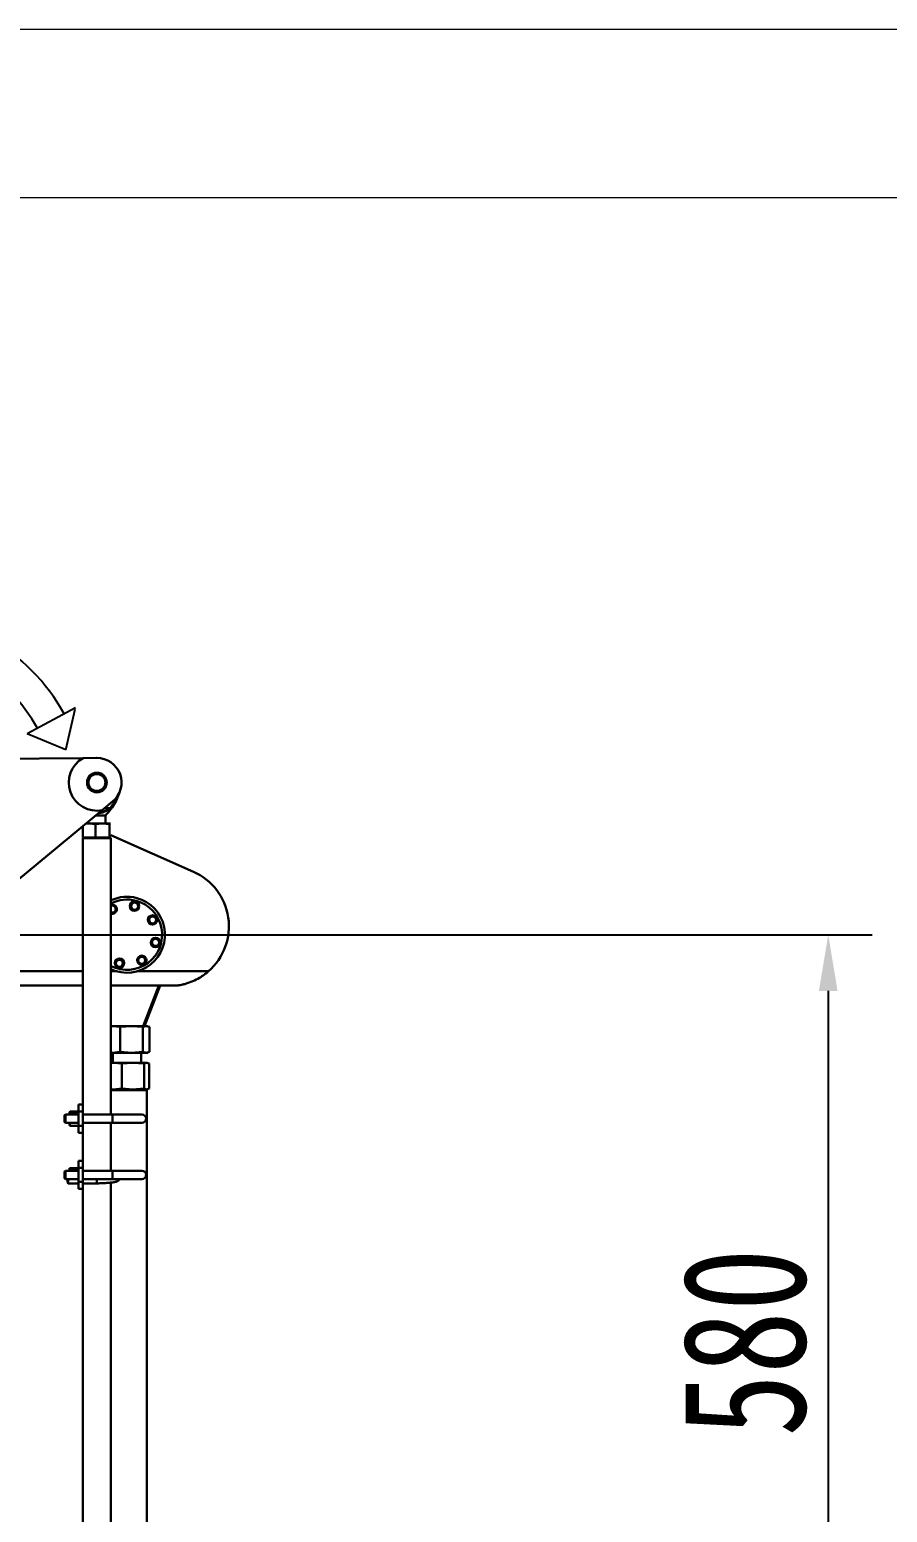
# Model space of a CAD drawing. Header units: millimetres. Extents: x 8 to 22425, y -1213 to 4973.
# Drawn here: x 10216 to 10826, y 3918 to 4973 of the extents above; entities that cross this region are included whole.
import ezdxf

# ---------------------------------------------------------------- set-up
doc = ezdxf.new("R2010")
doc.units = ezdxf.units.MM
doc.header["$PDSIZE"] = -1
doc.styles.get("Standard").update_dxf_attribs({"font": 'hyswlongfangsong.ttf'})
doc.dimstyles.new('ISO-25', dxfattribs={"dimscale": 25, "dimtxt": 3.5, "dimasz": 1.6, "dimexe": 1.25, "dimexo": 0.625, "dimtad": 1, "dimdec": 0, "dimzin": 9, "dimdsep": 46, "dimtxsty": 'Standard', "dimcen": 2.5, "dimadec": 0, "dimazin": 2, "dimtfac": 1, "dimtdec": 0, "dimtofl": 0, "dimtmove": 0, "dimatfit": 3, "dimfxl": 1, "dimarcsym": 0})

# ---------------------------------------------------------------- blocks, each defined once
blk = doc.blocks.new('*D173')
at = {"color": 0, "lineweight": -2, "transparency": 16777216}
for p, q in [((10120.9, 4329.1), (10815.4, 4329.1)), ((10784.2, 4289.1), (10784.2, 3789.1)), ((10120.9, 3749.1), (10815.4, 3749.1))]:
    blk.add_line(p, q, dxfattribs=at)
at = {"color": 0, "transparency": 16777216}
for points in [[(10777.5, 4289.1), (10790.8, 4289.1), (10784.2, 4329.1)], [(10777.5, 3789.1), (10790.8, 3789.1), (10784.2, 3749.1)]]:
    blk.add_solid(points, dxfattribs=at)
at = {"layer": 'Defpoints', "color": 0, "transparency": 16777216}
for p in [(10105.3, 4329.1), (10105.3, 3749.1), (10784.2, 3749.1)]:
    blk.add_point(p, dxfattribs=at)
at = {"color": 0, "transparency": 16777216, "insert": (10724.8, 4039.1), "char_height": 87.5, "attachment_point": 5, "rotation": 90}
blk.add_mtext('580', dxfattribs=at)
blk = doc.blocks.new('222')
for p, q in [((8104.5, 1227.3), (8097.8, 1256.3)), ((8097.8, 1256.3), (8132, 1238.6)), ((8364.4, 1257.1), (8330, 1238.6)), ((8357.5, 1227.3), (8364.2, 1256.3)), ((8104.5, 1227.3), (8132, 1238.6)), ((8357.5, 1227.3), (8330, 1238.6))]:
    blk.add_line(p, q)
for radius, end in [(143.8, 150.9432), (122.2, 150.6282)]:
    blk.add_arc((8231, 1182.6), radius, 29.2015, end)

msp = doc.modelspace()

# ---------------------------------------------------------------- linework, layer by layer
at = {"color": 0, "linetype": 'Continuous', "lineweight": 0}
msp.add_line((15011.2, 4972.7), (7906.7, 4972.7), dxfattribs=at)
at = {"color": 0, "linetype": 'Continuous', "lineweight": 15}
msp.add_line((14891.6, 4853.1), (8026.3, 4853.1), dxfattribs=at)
at = {"color": 161, "lineweight": 30, "true_color": 0x67adff}
for p, q in [((10254.1, 4454.7), (10009.8, 4452.4)), ((10263.7, 4454.8), (10254.1, 4454.7)), ((10267.6, 4417.6), (10275, 4423.8)), ((10269.4, 4419.1), (10273.1, 4419.1)), ((10269.5, 4419.2), (10273.4, 4419.2)), ((10150.6, 4321.1), (10267.6, 4417.6)), ((10258.3, 4408.3), (10255.9, 4408)), ((10256.3, 4408.3), (10258.3, 4408.3)), ((10257.9, 4409.6), (10257.9, 4408.3)), ((10262.8, 4407.7), (10258.3, 4408.3)), ((10267.8, 4408.3), (10262.8, 4407.7)), ((10262.8, 4398.3), (10262.8, 4407.7)), ((10262.9, 4413.8), (10269.9, 4413.8)), ((10263.1, 4413.9), (10270, 4413.9)), ((10272.8, 4407.7), (10267.8, 4408.3)), ((10267.8, 4408.3), (10273.4, 4408.3)), ((10269.9, 4413.8), (10269.9, 4408.3)), ((10273.4, 4408.3), (10272.8, 4407.7)), ((10272.8, 4398.3), (10272.8, 4407.7)), ((10273.5, 4408.3), (10273.4, 4408.3)), ((10273.4, 4408.2), (10273.4, 4408.3)), ((10253.9, 4398.3), (10253.9, 4406.3)), ((10254.4, 4398.3), (10253.9, 4397.8)), ((10262.8, 4398.3), (10253.9, 4398.3)), ((10253.9, 4397.8), (10253.9, 4208.3)), ((10272.8, 4398.3), (10262.8, 4398.3)), ((10273.9, 4397.8), (10270.7, 4397.8)), ((10273.4, 4398.3), (10272.8, 4398.3)), ((10273.9, 4397.8), (10273.4, 4398.3)), ((10273.9, 4400), (10332.6, 4373.9)), ((10273.9, 4201.3), (10273.9, 4397.8)), ((10145.3, 4303.1), (10253.9, 4303.1)), ((10273.9, 4303.1), (10278, 4303.1)), ((10292.6, 4303.1), (10343.3, 4303.1)), ((10145.3, 4293.1), (10253.9, 4293.1)), ((10273.9, 4293.1), (10321.8, 4293.1)), ((10296.7, 4264.1), (10307.9, 4293.1)), ((10309, 4293.1), (10297.8, 4264.1)), ((10273.9, 4264), (10274.9, 4264.1)), ((10273.9, 4264.1), (10296.7, 4264.1)), ((10274.9, 4264.1), (10280.5, 4263.5)), ((10280.5, 4263.5), (10288.6, 4264.1)), ((10280.5, 4263.5), (10280.5, 4245.7)), ((10288.6, 4264.1), (10296.6, 4263.5)), ((10296.6, 4263.5), (10299, 4264.1)), ((10296.6, 4263.5), (10296.6, 4245.7)), ((10297.8, 4264.1), (10296.7, 4264.1)), ((10299, 4264.1), (10297.8, 4264.1)), ((10299, 4264.1), (10301.3, 4263.5)), ((10299, 4264.1), (10299.6, 4264.1)), ((10300.2, 4263.9), (10299.6, 4264.1)), ((10301.3, 4263.5), (10301.3, 4245.7)), ((10274.9, 4245.1), (10273.9, 4245.1)), ((10274.9, 4245.1), (10273.9, 4245.1)), ((10280.5, 4245.7), (10274.9, 4245.1)), ((10288.6, 4245.1), (10274.9, 4245.1)), ((10275.3, 4245.1), (10275.3, 4238.1)), ((10288.6, 4245.1), (10280.5, 4245.7)), ((10296.6, 4245.7), (10288.6, 4245.1)), ((10299, 4245.1), (10288.6, 4245.1)), ((10295.3, 4238.1), (10295.3, 4245.1)), ((10299, 4245.1), (10296.6, 4245.7)), ((10301.3, 4245.7), (10299, 4245.1)), ((10299.6, 4245.1), (10299, 4245.1)), ((10299.6, 4245.1), (10300.2, 4245.2)), ((10273.9, 4237.9), (10275.6, 4238.1)), ((10275.6, 4238.1), (10273.9, 4238.1)), ((10275.6, 4238.1), (10281.6, 4237.5)), ((10289.5, 4238.1), (10275.6, 4238.1)), ((10281.6, 4237.5), (10289.5, 4238.1)), ((10281.6, 4237.5), (10281.6, 4219.7)), ((10289.5, 4238.1), (10297.4, 4237.5)), ((10299.2, 4238.1), (10289.5, 4238.1)), ((10297.4, 4237.5), (10299.2, 4238.1)), ((10297.4, 4237.5), (10297.4, 4219.7)), ((10299.2, 4238.1), (10301, 4237.5)), ((10299.2, 4238.1), (10299.6, 4238.1)), ((10300, 4238), (10299.6, 4238.1)), ((10301, 4237.5), (10301, 4219.7)), ((10275.6, 4219.1), (10273.9, 4219.2)), ((10275.6, 4219.1), (10273.9, 4219.1)), ((10295.4, 4218.6), (10273.9, 4218.6)), ((10281.6, 4219.7), (10275.6, 4219.1)), ((10289.5, 4219.1), (10275.6, 4219.1)), ((10289.5, 4219.1), (10281.6, 4219.7)), ((10297.4, 4219.7), (10289.5, 4219.1)), ((10299.2, 4219.1), (10289.5, 4219.1)), ((10299.3, 4218.6), (10295.4, 4218.6)), ((10299.2, 4219.1), (10297.4, 4219.7)), ((10299.3, 4218.6), (10298.8, 4219.1)), ((10301, 4219.7), (10299.2, 4219.1)), ((10299.6, 4219.1), (10299.2, 4219.1)), ((10299.3, 3859.6), (10299.3, 4218.6)), ((10299.6, 4219.1), (10300, 4219.2)), ((10250.9, 4208.3), (10253.9, 4208.3)), ((10241.5, 4201.3), (10240.9, 4200.7)), ((10250.9, 4201.3), (10241.5, 4201.3)), ((10244.9, 4202.6), (10244.5, 4202.9)), ((10244.7, 4201.3), (10244.9, 4202.6)), ((10250.5, 4203.3), (10244.9, 4203.3)), ((10250.5, 4202.6), (10244.9, 4202.6)), ((10250.5, 4203.3), (10250.9, 4202.9)), ((10250.5, 4202.6), (10250.7, 4201.3)), ((10253.9, 4203.3), (10250.9, 4203.3)), ((10250.9, 4203.3), (10250.9, 4193.3)), ((10253.9, 4203.3), (10253.9, 4193.3)), ((10274.9, 4201.3), (10253.9, 4201.3)), ((10240.9, 4195.9), (10241.5, 4195.3)), ((10241.5, 4195.3), (10250.9, 4195.3)), ((10250.5, 4193.2), (10244.9, 4193.2)), ((10250.5, 4193.2), (10250.9, 4193.6)), ((10250.9, 4193.3), (10253.9, 4193.3)), ((10253.9, 4188.3), (10250.9, 4188.3)), ((10253.9, 4195.3), (10274.9, 4195.3)), ((10253.9, 4188.3), (10253.9, 4168.3)), ((10273.9, 4161.3), (10273.9, 4195.3)), ((10250.9, 4168.3), (10253.9, 4168.3)), ((10241.5, 4161.3), (10240.9, 4160.7)), ((10240.9, 4155.9), (10241.5, 4155.3)), ((10250.9, 4161.3), (10241.5, 4161.3)), ((10241.5, 4155.3), (10250.9, 4155.3)), ((10244.9, 4162.8), (10244.5, 4163)), ((10244.6, 4161.3), (10244.9, 4162.8)), ((10250.5, 4163.2), (10244.9, 4163.2)), ((10250.5, 4162.8), (10244.9, 4162.8)), ((10250.5, 4163.2), (10250.9, 4163)), ((10250.5, 4162.8), (10250.7, 4161.3)), ((10253.9, 4163.3), (10250.9, 4163.3)), ((10250.9, 4163.3), (10250.9, 4153.3)), ((10253.9, 4163.3), (10253.9, 4153.3)), ((10274.9, 4161.3), (10253.9, 4161.3)), ((10253.9, 4155.3), (10274.9, 4155.3)), ((10242.9, 4153), (10243.5, 4152.3)), ((10243.5, 4152.3), (10250.9, 4152.3)), ((10250.9, 4153.3), (10253.9, 4153.3)), ((10253.9, 4148.3), (10250.9, 4148.3)), ((10253.9, 4152.3), (10263.9, 4152.3)), ((10253.9, 4148.3), (10253.9, 3898.8)), ((10273.9, 3898.8), (10273.9, 4152.8))]:
    msp.add_line(p, q, dxfattribs=at)
at = {"color": 161, "lineweight": 30, "true_color": 0x67adff, "flags": 128}
for points in [[(10273.5, 4419.1), (10273.5, 4419.1), (10273.5, 4419.1), (10273.5, 4419.1), (10273.5, 4419.2), (10273.5, 4419.2), (10273.4, 4419.2), (10273.4, 4419.2), (10273.4, 4419.2)], [(10258.3, 4408.3), (10259.4, 4408.3), (10260.5, 4408.3), (10261.7, 4408.3), (10262.9, 4408.3), (10264.2, 4408.3), (10265.4, 4408.3), (10266.6, 4408.3), (10267.8, 4408.3)], [(10270.7, 4397.8), (10269.2, 4397.8), (10267.5, 4397.8), (10265.7, 4397.8), (10263.8, 4397.8), (10261.9, 4397.8), (10260.1, 4397.8), (10258.4, 4397.8), (10256.9, 4397.8), (10255.7, 4397.8), (10254.8, 4397.8), (10254.2, 4397.8), (10253.9, 4397.8), (10253.9, 4397.8)], [(10250.9, 4203.3), (10250.9, 4204.3), (10250.9, 4205.2), (10250.9, 4206.1), (10250.9, 4206.8), (10250.9, 4207.4), (10250.9, 4207.9), (10250.9, 4208.2), (10250.9, 4208.3)], [(10253.9, 4208.3), (10253.9, 4208.2), (10253.9, 4207.9), (10253.9, 4207.4), (10253.9, 4206.8), (10253.9, 4206.1), (10253.9, 4205.2), (10253.9, 4204.3), (10253.9, 4203.3)], [(10240.9, 4200.7), (10240.9, 4200.5), (10240.9, 4200), (10240.9, 4199.2), (10240.9, 4198.3), (10240.9, 4197.4), (10240.9, 4196.6), (10240.9, 4196.1), (10240.9, 4195.9), (10240.9, 4195.9)], [(10241.5, 4201.3), (10241.5, 4201.1), (10241.5, 4200.6), (10241.5, 4199.8), (10241.5, 4198.8), (10241.5, 4197.8), (10241.5, 4196.8), (10241.5, 4196), (10241.5, 4195.5), (10241.5, 4195.3)], [(10244.5, 4201.3), (10244.5, 4201.6), (10244.5, 4202), (10244.5, 4202.3), (10244.5, 4202.6), (10244.5, 4202.8), (10244.5, 4202.9)], [(10295.9, 4201.3), (10295.7, 4201.3), (10295.2, 4201.3), (10294.3, 4201.3), (10293.1, 4201.3), (10291.6, 4201.3), (10289.7, 4201.3), (10287.7, 4201.3), (10285.4, 4201.3), (10282.9, 4201.3), (10280.3, 4201.3), (10277.6, 4201.3), (10274.9, 4201.3)], [(10274.9, 4201.3), (10274.9, 4201.1), (10274.9, 4200.6), (10274.9, 4199.8), (10274.9, 4198.8), (10274.9, 4197.8), (10274.9, 4196.8), (10274.9, 4196), (10274.9, 4195.5), (10274.9, 4195.3)], [(10244.5, 4193.6), (10244.5, 4193.6), (10244.5, 4193.6), (10244.5, 4193.7), (10244.5, 4193.9), (10244.5, 4194.2), (10244.5, 4194.5), (10244.5, 4194.9), (10244.5, 4195.3)], [(10250.9, 4188.3), (10250.9, 4188.4), (10250.9, 4188.7), (10250.9, 4189.1), (10250.9, 4189.7), (10250.9, 4190.5), (10250.9, 4191.4), (10250.9, 4192.3), (10250.9, 4193.3)], [(10253.9, 4193.3), (10253.9, 4192.3), (10253.9, 4191.4), (10253.9, 4190.5), (10253.9, 4189.7), (10253.9, 4189.1), (10253.9, 4188.7), (10253.9, 4188.4), (10253.9, 4188.3)], [(10274.9, 4195.3), (10277.6, 4195.3), (10280.3, 4195.3), (10282.9, 4195.3), (10285.4, 4195.3), (10287.7, 4195.3), (10289.7, 4195.3), (10291.6, 4195.3), (10293.1, 4195.3), (10294.3, 4195.3), (10295.2, 4195.3), (10295.7, 4195.3), (10295.9, 4195.3)], [(10250.9, 4163.3), (10250.9, 4164.3), (10250.9, 4165.2), (10250.9, 4166.1), (10250.9, 4166.8), (10250.9, 4167.4), (10250.9, 4167.9), (10250.9, 4168.2), (10250.9, 4168.3)], [(10253.9, 4168.3), (10253.9, 4168.2), (10253.9, 4167.9), (10253.9, 4167.4), (10253.9, 4166.8), (10253.9, 4166.1), (10253.9, 4165.2), (10253.9, 4164.3), (10253.9, 4163.3)], [(10240.9, 4160.7), (10240.9, 4160.5), (10240.9, 4160), (10240.9, 4159.2), (10240.9, 4158.3), (10240.9, 4157.4), (10240.9, 4156.6), (10240.9, 4156.1), (10240.9, 4155.9), (10240.9, 4155.9)], [(10241.5, 4161.3), (10241.5, 4161.1), (10241.5, 4160.6), (10241.5, 4159.8), (10241.5, 4158.8), (10241.5, 4157.8), (10241.5, 4156.8), (10241.5, 4156), (10241.5, 4155.5), (10241.5, 4155.3)], [(10242.9, 4155.3), (10242.9, 4155.1), (10242.9, 4154.2), (10242.9, 4153.5), (10242.9, 4153.1), (10242.9, 4153)], [(10243.5, 4155.3), (10243.5, 4154.5), (10243.5, 4153.6), (10243.5, 4152.8), (10243.5, 4152.4), (10243.5, 4152.3)], [(10244.5, 4161.3), (10244.5, 4161.4), (10244.5, 4161.8), (10244.5, 4162.2), (10244.5, 4162.5), (10244.5, 4162.7), (10244.5, 4162.9), (10244.5, 4163)], [(10263.9, 4155.3), (10263.9, 4154.5), (10263.9, 4153.6), (10263.9, 4152.8), (10263.9, 4152.4), (10263.9, 4152.3)], [(10295.9, 4161.3), (10295.7, 4161.3), (10295.2, 4161.3), (10294.3, 4161.3), (10293.1, 4161.3), (10291.6, 4161.3), (10289.7, 4161.3), (10287.7, 4161.3), (10285.4, 4161.3), (10282.9, 4161.3), (10280.3, 4161.3), (10277.6, 4161.3), (10274.9, 4161.3)], [(10274.9, 4161.3), (10274.9, 4161.1), (10274.9, 4160.6), (10274.9, 4159.8), (10274.9, 4158.8), (10274.9, 4157.8), (10274.9, 4156.8), (10274.9, 4156), (10274.9, 4155.5), (10274.9, 4155.3)], [(10274.9, 4155.3), (10277.6, 4155.3), (10280.3, 4155.3), (10282.9, 4155.3), (10285.4, 4155.3), (10287.7, 4155.3), (10289.7, 4155.3), (10291.6, 4155.3), (10293.1, 4155.3), (10294.3, 4155.3), (10295.2, 4155.3), (10295.7, 4155.3), (10295.9, 4155.3)], [(10250.9, 4148.3), (10250.9, 4148.4), (10250.9, 4148.7), (10250.9, 4149.1), (10250.9, 4149.7), (10250.9, 4150.5), (10250.9, 4151.4), (10250.9, 4152.3), (10250.9, 4153.3)], [(10253.9, 4153.3), (10253.9, 4152.3), (10253.9, 4151.4), (10253.9, 4150.5), (10253.9, 4149.7), (10253.9, 4149.1), (10253.9, 4148.7), (10253.9, 4148.4), (10253.9, 4148.3)]]:
    msp.add_lwpolyline(points, dxfattribs=at)
at = {"color": 161, "lineweight": 30, "true_color": 0x67adff}
for centre, radius in [((10263.9, 4437.3), 7), ((10263.9, 4437.3), 6), ((10290.7, 4349.4), 3.3), ((10290.7, 4349.4), 2.5), ((10303.5, 4339.6), 3.3), ((10303.5, 4339.6), 2.5), ((10305.6, 4323.6), 3.3), ((10305.6, 4323.6), 2.5), ((10295.8, 4310.9), 3.3), ((10295.8, 4310.9), 2.5), ((10279.9, 4308.8), 3.3), ((10279.9, 4308.8), 2.5)]:
    msp.add_circle(centre, radius, dxfattribs=at)
for centre, radius, start, end in [((10263.9, 4437.3), 20, 119.4968, 280.5792), ((10263.9, 4437.3), 17.5, 309.5342, 90.5418), ((10273, 4418.8), 0.287, 357.1662, 60.7781), ((10270.1, 4413.8), 0.2, 134.7155, 179.9998), ((10315.3, 4335.1), 42.5, 311.1542, 66), ((10285.3, 4329.1), 27, 75, 114.9709), ((10285.3, 4329.1), 27, 245.0287, 75), ((10285.3, 4329.1), 25, 75, 117.1249), ((10285.3, 4329.1), 25, 242.8747, 75), ((10274.8, 4347.3), 3.3, 345, 105.7959), ((10274.8, 4347.3), 2.5, 0, 111.0584), ((10274.8, 4347.3), 2.5, 248.9412, 0), ((10274.8, 4347.3), 3.3, 254.2037, 345), ((10295.9, 4198.3), 3, 269.9998, 89.9998), ((10295.9, 4158.3), 3, 269.9998, 89.9998)]:
    msp.add_arc(centre, radius, start, end, dxfattribs=at)
for points, knots in [([(10279.8, 4430.4), (10279.6, 4429.5), (10279, 4427), (10276.9, 4422.9), (10274, 4418.2), (10271.3, 4415.4), (10270, 4413.9)], [0, 0, 0, 0, 0.141916, 0.397668, 0.700884, 1, 1, 1, 1]), ([(10273.3, 4418.8), (10272.4, 4418.2), (10270.9, 4417.2), (10268.1, 4416.1), (10266.2, 4415.6), (10265.2, 4415.6), (10265.1, 4415.6)], [0, 0, 0, 0, 0.367263, 0.690912, 0.976455, 1, 1, 1, 1]), ([(10273.1, 4419.1), (10272.3, 4418.5), (10270.8, 4417.5), (10268.1, 4416.4), (10266.3, 4416.1), (10265.5, 4415.9)], [0, 0, 0, 0, 0.385134, 0.723357, 1, 1, 1, 1]), ([(10273.4, 4419.2), (10273.3, 4419.2), (10273.3, 4419.1), (10273.2, 4419.1), (10273.1, 4419.1)], [0, 0, 0, 0, 0.545077, 1, 1, 1, 1]), ([(10273.5, 4419.1), (10273.5, 4419.1), (10273.4, 4418.9), (10273.3, 4418.9), (10273.3, 4418.8)], [0, 0, 0, 0, 0.54796, 1, 1, 1, 1]), ([(10278, 4427), (10277.9, 4426.8), (10277.6, 4425.9), (10276.8, 4424.4), (10275.7, 4422.5), (10274.6, 4420.8), (10273.8, 4419.8), (10273.4, 4419.2)], [0, 0, 0, 0, 0.058156, 0.326109, 0.570627, 0.783384, 1, 1, 1, 1]), ([(10278.4, 4427.5), (10278.3, 4427.2), (10278, 4426.5), (10277.1, 4424.6), (10275.7, 4422), (10274.2, 4420), (10273.5, 4419.1)], [0, 0, 0, 0, 0.085585, 0.243333, 0.655634, 1, 1, 1, 1]), ([(10343.3, 4303.1), (10342.3, 4302.2), (10340.2, 4300.6), (10336.5, 4298.1), (10332, 4295.9), (10327.9, 4294.4), (10325, 4293.7), (10323.4, 4293.3), (10322.4, 4293.2), (10321.9, 4293.1), (10321.8, 4293.1), (10321.8, 4293.1)], [0, 0, 0, 0, 0.14488, 0.293622, 0.509892, 0.732292, 0.826334, 0.889733, 0.953471, 0.978846, 1, 1, 1, 1]), ([(10244.5, 4202.9), (10244.5, 4203), (10244.5, 4203.1), (10244.7, 4203.2), (10244.9, 4203.3)], [0, 0, 0, 0, 0.0701949, 1, 1, 1, 1]), ([(10250.9, 4202.9), (10250.9, 4202.9), (10250.9, 4202.8), (10250.7, 4202.7), (10250.5, 4202.6)], [0, 0, 0, 0, 0.070199, 1, 1, 1, 1]), ([(10244.9, 4193.2), (10244.7, 4193.8), (10244.5, 4194.5), (10244.5, 4195.2), (10244.5, 4195.4)], [0, 0, 0, 0, 0.76905, 1, 1, 1, 1]), ([(10244.5, 4193.6), (10244.5, 4193.6), (10244.5, 4193.5), (10244.7, 4193.3), (10244.9, 4193.2)], [0, 0, 0, 0, 0.070195, 1, 1, 1, 1]), ([(10250.9, 4195.4), (10250.9, 4195.2), (10250.9, 4194.5), (10250.7, 4193.8), (10250.5, 4193.2)], [0, 0, 0, 0, 0.230967, 1, 1, 1, 1]), ([(10244.5, 4163), (10244.5, 4163), (10244.5, 4163), (10244.7, 4163.1), (10244.9, 4163.2)], [0, 0, 0, 0, 0.070195, 1, 1, 1, 1]), ([(10250.9, 4163), (10250.9, 4163), (10250.9, 4162.9), (10250.7, 4162.9), (10250.5, 4162.8)], [0, 0, 0, 0, 0.070196, 1, 1, 1, 1]), ([(10263.9, 4152.3), (10264.3, 4152.3), (10265.3, 4152.3), (10267.1, 4152.4), (10269.1, 4152.4), (10271.1, 4152.6), (10272.8, 4152.7), (10274.4, 4152.9), (10275.9, 4153.1), (10277.1, 4153.3), (10278, 4153.6), (10278.8, 4154), (10279.4, 4154.5), (10279.9, 4154.9), (10280, 4155.2), (10280, 4155.3)], [0, 0, 0, 0, 0.050179, 0.145806, 0.241615, 0.337728, 0.43442, 0.532169, 0.631973, 0.736427, 0.837928, 0.904076, 0.949575, 0.995405, 1, 1, 1, 1])]:
    msp.add_open_spline(points, degree=3, knots=knots, dxfattribs=at)

# ---------------------------------------------------------------- block references
msp.add_blockref('222', (1884.2, 3233.3), dxfattribs=at)

# ---------------------------------------------------------------- dimensions: what is measured, and where the dimension line sits
dim = msp.add_aligned_dim(p1=(10105.3, 4329.1), p2=(10105.3, 3749.1), distance=678.9, dimstyle='ISO-25')
dim.commit()
dim.dimension.update_dxf_attribs({"geometry": '*D173', "text_midpoint": (10724.8, 4039.1)})

doc.saveas('drawing.dxf')
